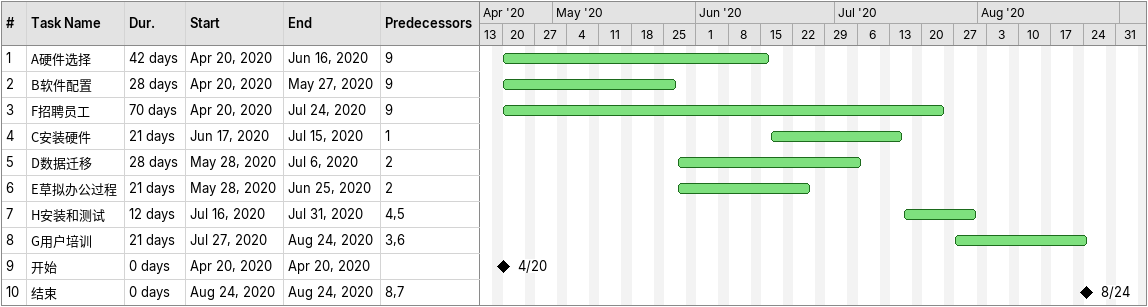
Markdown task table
| ID | Task | Duration | Start | Finish | Predecessors |
|---|---|---|---|---|---|
| 1 | A硬件选择 | 42d | 2020-04-20 | 2020-06-16 | 9 |
| 2 | B软件配置 | 28d | 2020-04-20 | 2020-05-27 | 9 |
| 3 | F招聘员工 | 70d | 2020-04-20 | 2020-07-24 | 9 |
| 4 | C安装硬件 | 21d | 2020-06-17 | 2020-07-15 | 1 |
| 5 | D数据迁移 | 28d | 2020-05-28 | 2020-07-06 | 2 |
| 6 | E草拟办公过程 | 21d | 2020-05-28 | 2020-06-25 | 2 |
| 7 | H安装和测试 | 12d | 2020-07-16 | 2020-07-31 | 4, 5 |
| 8 | G用户培训 | 21d | 2020-07-27 | 2020-08-24 | 3, 6 |
| 9 | 开始 | 0d | 2020-04-20 | 2020-04-20 |  |
| 10 | 结束 | 0d | 2020-08-24 | 2020-08-24 | 8, 7 |
